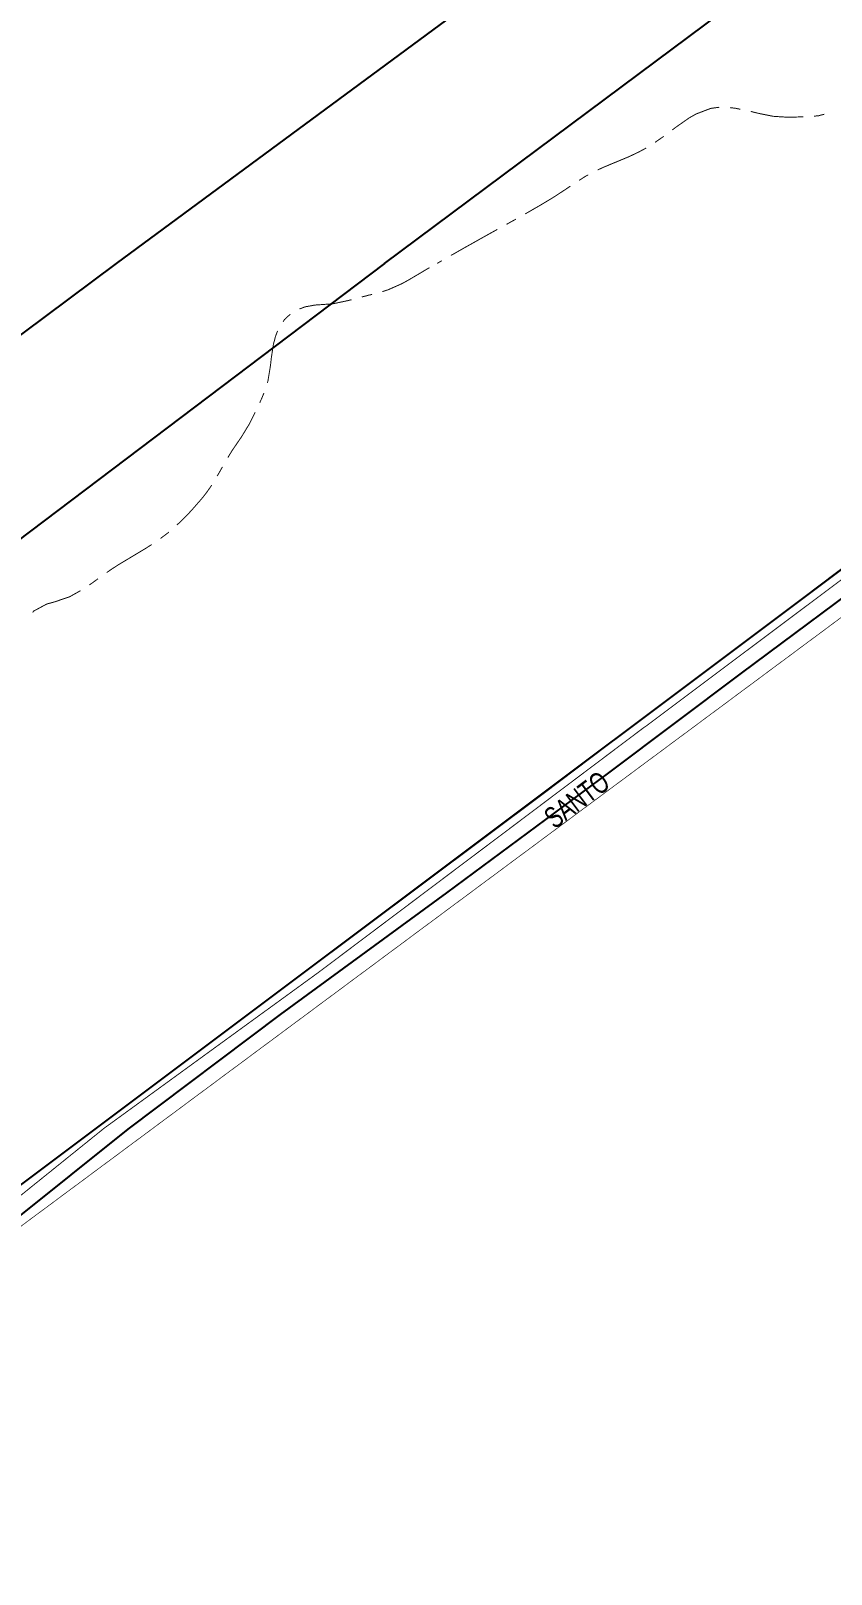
# Model space of a CAD drawing. Extents: x 204381 to 207261, y 4847713 to 4851061.
# Drawn here: x 206226.9 to 206377.6, y 4847713.4 to 4848004 of the extents above; entities that cross this region are included whole.
import ezdxf

# ---------------------------------------------------------------- set-up
doc = ezdxf.new("R2010")
doc.units = 0
doc.header["$LTSCALE"] = 1.5
doc.header["$MEASUREMENT"] = 0
doc.linetypes.add('PHANTOMX2', pattern=[5, 2.5, -0.5, 0.5, -0.5, 0.5, -0.5])
doc.linetypes.add('TRACO_25', pattern=[8, 3, -1, 1, -1, 1, -1])
for name, color, linetype in [('CD-MALHA-LOTES', 40, 'CONTINUOUS'), ('HD-CURSO-INTER', 170, 'CONTINUOUS'), ('LM-LIM-SETOR-FISCAL', 7, 'CONTINUOUS'), ('RU-QUADRAS', 210, 'CONTINUOUS'), ('SV-EIXO-RUA-N-PAV', 6, 'CONTINUOUS'), ('SV-RUA-NAO-PAV-S-GUIA-C-GUIA', 7, 'PHANTOMX2'), ('SV-TXT-RUA-N-PAV-S-GUIA-C-GUIA', 7, 'CONTINUOUS')]:
    doc.layers.add(name, color=color, linetype=linetype)
doc.styles.add('ARIAL', font='ARIAL.TTF')
doc.linetypes.add('Limite', pattern='A,20,-3,[130,ltypeshp.shx,S=6.35,R=0,X=0,Y=0],-3,20', length=46)

msp = doc.modelspace()

# ---------------------------------------------------------------- linework, layer by layer
at = {"layer": 'CD-MALHA-LOTES', "linetype": 'Continuous'}
for points in [[(206243.01, 4847960.25), (206448.55, 4848111.94)], [(206293.48, 4847960.2), (206452.83, 4848078.99)], [(206128.26, 4847874.63), (206243.01, 4847960.25)], [(206293.48, 4847960.2), (206134.55, 4847840.14)], [(206456.34, 4847960.25), (206216.77, 4847780.62)]]:
    msp.add_lwpolyline(points, dxfattribs=at)
at = {"layer": 'HD-CURSO-INTER', "const_width": 0.18, "flags": 128}
for points in [[(206354.9, 4847989.43), (206352.7, 4847988.59)], [(206354.9, 4847989.43), (206352.7, 4847988.59)], [(206355.54, 4847989.52), (206354.9, 4847989.43)], [(206355.54, 4847989.52), (206354.9, 4847989.43)], [(206356.51, 4847989.65), (206355.54, 4847989.52)], [(206356.51, 4847989.65), (206355.54, 4847989.52)], [(206356.53, 4847989.65), (206356.51, 4847989.65)], [(206356.53, 4847989.65), (206356.51, 4847989.65)], [(206359.53, 4847989.47), (206358.53, 4847989.58)], [(206359.53, 4847989.47), (206358.53, 4847989.58)], [(206360.5, 4847989.27), (206359.53, 4847989.47)], [(206360.5, 4847989.27), (206359.53, 4847989.47)], [(206349.28, 4847986.54), (206348.49, 4847985.99)], [(206349.28, 4847986.54), (206348.49, 4847985.99)], [(206350.79, 4847987.6), (206349.28, 4847986.54)], [(206350.79, 4847987.6), (206349.28, 4847986.54)], [(206350.93, 4847987.68), (206350.79, 4847987.6)], [(206350.93, 4847987.68), (206350.79, 4847987.6)], [(206352.11, 4847988.36), (206350.93, 4847987.68)], [(206352.11, 4847988.36), (206350.93, 4847987.68)], [(206352.7, 4847988.59), (206352.11, 4847988.36)], [(206352.7, 4847988.59), (206352.11, 4847988.36)], [(206363.74, 4847988.54), (206362.46, 4847988.86)], [(206363.74, 4847988.54), (206362.46, 4847988.86)], [(206364.41, 4847988.4), (206363.74, 4847988.54)], [(206364.41, 4847988.4), (206363.74, 4847988.54)], [(206366.65, 4847987.95), (206364.41, 4847988.4)], [(206366.65, 4847987.95), (206364.41, 4847988.4)], [(206367.36, 4847987.9), (206366.65, 4847987.95)], [(206367.36, 4847987.9), (206366.65, 4847987.95)], [(206369.26, 4847987.78), (206367.36, 4847987.9)], [(206369.26, 4847987.78), (206367.36, 4847987.9)], [(206369.36, 4847987.78), (206369.26, 4847987.78)], [(206369.36, 4847987.78), (206369.26, 4847987.78)], [(206370.76, 4847987.8), (206369.36, 4847987.78)], [(206370.76, 4847987.8), (206369.36, 4847987.78)], [(206371.36, 4847987.82), (206370.76, 4847987.8)], [(206371.36, 4847987.82), (206370.76, 4847987.8)], [(206372.35, 4847987.86), (206371.36, 4847987.82)], [(206372.35, 4847987.86), (206371.36, 4847987.82)], [(206375.24, 4847988.05), (206374.35, 4847987.97)], [(206375.24, 4847988.05), (206374.35, 4847987.97)], [(206375.34, 4847988.08), (206375.24, 4847988.05)], [(206375.34, 4847988.08), (206375.24, 4847988.05)], [(206376.31, 4847988.34), (206375.34, 4847988.08)], [(206376.31, 4847988.34), (206375.34, 4847988.08)], [(206346.06, 4847984.17), (206344.42, 4847983.03)], [(206346.06, 4847984.17), (206344.42, 4847983.03)], [(206348.49, 4847985.99), (206347.66, 4847985.37)], [(206348.49, 4847985.99), (206347.66, 4847985.37)], [(206340.06, 4847980.6), (206339.55, 4847980.36)], [(206340.06, 4847980.6), (206339.55, 4847980.36)], [(206341.4, 4847981.24), (206340.06, 4847980.6)], [(206341.4, 4847981.24), (206340.06, 4847980.6)], [(206341.85, 4847981.48), (206341.4, 4847981.24)], [(206341.85, 4847981.48), (206341.4, 4847981.24)], [(206342.72, 4847981.96), (206341.85, 4847981.48)], [(206342.72, 4847981.96), (206341.85, 4847981.48)], [(206342.73, 4847981.97), (206342.72, 4847981.96)], [(206342.73, 4847981.97), (206342.72, 4847981.96)], [(206334.88, 4847978.42), (206333.62, 4847977.84)], [(206334.88, 4847978.42), (206333.62, 4847977.84)], [(206335.45, 4847978.65), (206334.88, 4847978.42)], [(206335.45, 4847978.65), (206334.88, 4847978.42)], [(206336.78, 4847979.21), (206335.45, 4847978.65)], [(206336.78, 4847979.21), (206335.45, 4847978.65)], [(206337.3, 4847979.42), (206336.78, 4847979.21)], [(206337.3, 4847979.42), (206336.78, 4847979.21)], [(206339.55, 4847980.36), (206337.3, 4847979.42)], [(206339.55, 4847980.36), (206337.3, 4847979.42)], [(206328.47, 4847974.79), (206327.64, 4847974.23)], [(206328.47, 4847974.79), (206327.64, 4847974.23)], [(206331.33, 4847976.65), (206330.14, 4847975.88)], [(206331.33, 4847976.65), (206330.14, 4847975.88)], [(206331.85, 4847976.92), (206331.33, 4847976.65)], [(206331.85, 4847976.92), (206331.33, 4847976.65)], [(206324.57, 4847972.25), (206323.41, 4847971.56)], [(206324.57, 4847972.25), (206323.41, 4847971.56)], [(206325.12, 4847972.59), (206324.57, 4847972.25)], [(206325.12, 4847972.59), (206324.57, 4847972.25)], [(206325.84, 4847973.04), (206325.12, 4847972.59)], [(206325.84, 4847973.04), (206325.12, 4847972.59)], [(206325.97, 4847973.13), (206325.84, 4847973.04)], [(206325.97, 4847973.13), (206325.84, 4847973.04)], [(206327.57, 4847974.18), (206325.97, 4847973.13)], [(206327.57, 4847974.18), (206325.97, 4847973.13)], [(206327.64, 4847974.23), (206327.57, 4847974.18)], [(206327.64, 4847974.23), (206327.57, 4847974.18)], [(206320.17, 4847969.67), (206319.95, 4847969.55)], [(206320.17, 4847969.67), (206319.95, 4847969.55)], [(206320.82, 4847970.05), (206320.17, 4847969.67)], [(206320.82, 4847970.05), (206320.17, 4847969.67)], [(206322.77, 4847971.17), (206320.82, 4847970.05)], [(206322.77, 4847971.17), (206320.82, 4847970.05)], [(206323.41, 4847971.56), (206322.77, 4847971.17)], [(206323.41, 4847971.56), (206322.77, 4847971.17)], [(206313.83, 4847966.15), (206313.16, 4847965.78)], [(206313.83, 4847966.15), (206313.16, 4847965.78)], [(206314.71, 4847966.64), (206313.83, 4847966.15)], [(206314.71, 4847966.64), (206313.83, 4847966.15)], [(206316.82, 4847967.8), (206316.46, 4847967.6)], [(206316.82, 4847967.8), (206316.46, 4847967.6)], [(206317.34, 4847968.09), (206316.82, 4847967.8)], [(206317.34, 4847968.09), (206316.82, 4847967.8)], [(206318.21, 4847968.57), (206317.34, 4847968.09)], [(206318.21, 4847968.57), (206317.34, 4847968.09)], [(206309.23, 4847963.58), (206307.73, 4847962.73)], [(206309.23, 4847963.58), (206307.73, 4847962.73)], [(206309.47, 4847963.71), (206309.23, 4847963.58)], [(206309.47, 4847963.71), (206309.23, 4847963.58)], [(206310.54, 4847964.31), (206309.47, 4847963.71)], [(206310.54, 4847964.31), (206309.47, 4847963.71)], [(206311.21, 4847964.69), (206310.54, 4847964.31)], [(206311.21, 4847964.69), (206310.54, 4847964.31)], [(206313.16, 4847965.78), (206311.21, 4847964.69)], [(206313.16, 4847965.78), (206311.21, 4847964.69)], [(206303.99, 4847960.59), (206303.39, 4847960.24)], [(206303.99, 4847960.59), (206303.39, 4847960.24)], [(206303.39, 4847960.24), (206303.39, 4847960.24)], [(206303.39, 4847960.24), (206303.39, 4847960.24)], [(206304.26, 4847960.74), (206303.99, 4847960.59)], [(206304.26, 4847960.74), (206303.99, 4847960.59)], [(206306.11, 4847961.81), (206305.99, 4847961.74)], [(206306.11, 4847961.81), (206305.99, 4847961.74)], [(206306.86, 4847962.23), (206306.11, 4847961.81)], [(206306.86, 4847962.23), (206306.11, 4847961.81)], [(206307.42, 4847962.55), (206306.86, 4847962.23)], [(206307.42, 4847962.55), (206306.86, 4847962.23)], [(206307.73, 4847962.73), (206307.42, 4847962.55)], [(206307.73, 4847962.73), (206307.42, 4847962.55)], [(206298.13, 4847957.19), (206299.36, 4847957.92)], [(206299.36, 4847957.92), (206300.12, 4847958.36)], [(206300.12, 4847958.36), (206301.08, 4847958.94)], [(206301.08, 4847958.94), (206301.41, 4847959.14)], [(206301.41, 4847959.14), (206301.95, 4847959.44)], [(206290.44, 4847954.24), (206291.13, 4847954.4)], [(206293.06, 4847954.93), (206294.01, 4847955.22)], [(206294.01, 4847955.22), (206294.08, 4847955.24)], [(206294.08, 4847955.24), (206296.76, 4847956.43)], [(206296.76, 4847956.43), (206296.81, 4847956.46)], [(206296.81, 4847956.46), (206297.64, 4847956.91)], [(206297.64, 4847956.91), (206298.13, 4847957.19)], [(206277.45, 4847951.65), (206278.39, 4847952.01)], [(206278.39, 4847952.01), (206278.46, 4847952.05)], [(206278.46, 4847952.05), (206279.37, 4847952.21)], [(206279.37, 4847952.21), (206280.32, 4847952.39)], [(206280.32, 4847952.39), (206281.35, 4847952.46)], [(206281.35, 4847952.46), (206281.82, 4847952.49)], [(206281.82, 4847952.49), (206283.34, 4847952.61)], [(206283.34, 4847952.61), (206283.78, 4847952.64)], [(206283.78, 4847952.64), (206286.29, 4847953.17)], [(206286.29, 4847953.17), (206286.71, 4847953.26)], [(206286.71, 4847953.26), (206287.26, 4847953.41)], [(206289.19, 4847953.92), (206290.16, 4847954.16)], [(206290.16, 4847954.16), (206290.44, 4847954.24)], [(206274.35, 4847949.23), (206274.63, 4847949.67)], [(206274.63, 4847949.67), (206275.72, 4847950.67)], [(206272.71, 4847945.62), (206272.94, 4847946.51)], [(206272.94, 4847946.51), (206273.33, 4847947.52)], [(206272.16, 4847942.5), (206272.49, 4847944.65)], [(206272.49, 4847944.65), (206272.55, 4847945.02)], [(206272.55, 4847945.02), (206272.71, 4847945.62)], [(206271.51, 4847938.07), (206271.94, 4847940.69)], [(206271.94, 4847940.69), (206271.99, 4847941)], [(206271.99, 4847941), (206272.07, 4847941.68)], [(206272.07, 4847941.68), (206272.16, 4847942.5)], [(206271.4, 4847937.74), (206271.51, 4847938.07)], [(206269.97, 4847934.01), (206270.29, 4847934.7)], [(206270.29, 4847934.7), (206270.77, 4847935.84)], [(206268.02, 4847930.01), (206269.12, 4847932.2)], [(206266.54, 4847927.58), (206267.73, 4847929.54)], [(206267.73, 4847929.54), (206268.02, 4847930.01)], [(206264.84, 4847925.1), (206265.58, 4847926.17)], [(206265.58, 4847926.17), (206265.69, 4847926.34)], [(206265.69, 4847926.34), (206266.14, 4847927)], [(206266.14, 4847927), (206266.54, 4847927.58)], [(206263.95, 4847923.65), (206264.47, 4847924.5)], [(206264.47, 4847924.5), (206264.84, 4847925.1)], [(206261.96, 4847920.18), (206262.46, 4847921.05)], [(206262.46, 4847921.05), (206262.73, 4847921.53)], [(206262.73, 4847921.53), (206262.95, 4847921.92)], [(206259.02, 4847915.9), (206259.77, 4847916.84)], [(206259.77, 4847916.84), (206259.95, 4847917.07)], [(206259.95, 4847917.07), (206260.93, 4847918.47)], [(206257.06, 4847913.66), (206258.5, 4847915.3)], [(206258.5, 4847915.3), (206259.02, 4847915.9)], [(206254.36, 4847910.97), (206254.96, 4847911.5)], [(206254.96, 4847911.5), (206255.81, 4847912.34)], [(206255.81, 4847912.34), (206256.03, 4847912.56)], [(206256.03, 4847912.56), (206256.5, 4847913.06)], [(206256.5, 4847913.06), (206257.06, 4847913.66)], [(206251.27, 4847908.43), (206252.07, 4847909.03)], [(206252.07, 4847909.03), (206252.72, 4847909.52)], [(206252.72, 4847909.52), (206252.86, 4847909.64)], [(206245.36, 4847904.68), (206246.1, 4847905.13)], [(206246.1, 4847905.13), (206247.93, 4847906.23)], [(206247.93, 4847906.23), (206248.55, 4847906.6)], [(206248.55, 4847906.6), (206249.62, 4847907.29)], [(206241.14, 4847902.01), (206241.96, 4847902.57)], [(206241.96, 4847902.57), (206242.16, 4847902.71)], [(206242.16, 4847902.71), (206242.8, 4847903.12)], [(206242.8, 4847903.12), (206243.52, 4847903.59)], [(206243.52, 4847903.59), (206245.36, 4847904.68)], [(206237.88, 4847899.68), (206238.49, 4847900.1)], [(206238.49, 4847900.1), (206239.51, 4847900.84)], [(206229.84, 4847896.08), (206230.69, 4847896.31)], [(206230.69, 4847896.31), (206231.38, 4847896.5)], [(206231.38, 4847896.5), (206233.54, 4847897.24)], [(206233.54, 4847897.24), (206234.23, 4847897.48)], [(206234.23, 4847897.48), (206236.2, 4847898.6)], [(206227.2, 4847894.48), (206227.33, 4847894.72)], [(206227.33, 4847894.72), (206229.73, 4847896.02)], [(206229.73, 4847896.02), (206229.84, 4847896.08)]]:
    msp.add_lwpolyline(points, dxfattribs=at)
at = {"layer": 'LM-LIM-SETOR-FISCAL', "linetype": 'Limite', "ltscale": 0.1, "const_width": 0.13, "flags": 128}
msp.add_lwpolyline([(206960.49, 4848346.74), (206519.68, 4848013.26), (206524.96, 4848001.52), (206186.17, 4847750.07), (206137.65, 4847714.77), (206055.88, 4847783.52), (206022.18, 4847808.19), (206018.12, 4847816.07), (206019.95, 4847830.66), (206053.3, 4847836.03), (206059.06, 4847868.43), (206040.45, 4847926.27), (206039.82, 4847951.17), (206026.44, 4847964.39), (205980.98, 4848000.04), (205948.86, 4848053.95), (205885.79, 4848047.59), (205885.38, 4848100.28), (205758.68, 4848087.81), (205748.41, 4848134.36), (205855.06, 4848144.19), (205857.54, 4848167.98), (205826.48, 4848206.22), (205791.25, 4848260.92), (205756.8, 4848299.01), (205692.97, 4848280.46), (205710.22, 4848439.16), (205051.32, 4848428.57), (204677.84, 4848416.25), (204661.89, 4848420.75), (204677.59, 4848456.68), (204685.73, 4848493.72), (204687.66, 4848576.43), (204676.79, 4848658.68), (204674.85, 4848798.87), (204665.61, 4849337.36), (204658.49, 4849545.69), (204657.02, 4849545.63), (204645.12, 4849704.28), (204643.71, 4849869.24), (204651.14, 4849927.22), (204647.62, 4849990.33), (204636.26, 4850264.54), (204381.83, 4850909.69), (204986.84, 4850806.73), (205140.83, 4850787.35), (205201.03, 4850796.27), (205245.63, 4850823.19), (205310.25, 4850896.98), (205324.08, 4850905.65), (205327.72, 4850908.15), (205339.74, 4850916.46), (205358.28, 4850945.44), (205381.54, 4850978.24), (205458.47, 4851060.64), (205958.1, 4850305), (206256.21, 4850261.19), (206296.36, 4850246.47), (206381.84, 4850187.26), (206402.35, 4850183.32), (206465.45, 4850155.1), (206438.69, 4850087.64), (206416.16, 4850016.08), (206422.43, 4850015.06), (206376.86, 4849879.93), (206318.97, 4849888.04), (206311.32, 4849828.25), (206177.89, 4849842.97), (206161.27, 4849779.77), (206627.66, 4849358.82), (206746.45, 4849445.1), (206955.53, 4849187.19), (207019.34, 4849111.98), (207025.31, 4849104.91), (207033.93, 4849094.44), (207048.4, 4849077.1), (207039.09, 4849069.24), (207026.18, 4849059.14), (207002.58, 4849038.25), (206981.71, 4849023.09), (206966.26, 4849011.39), (206958.44, 4849004.76), (206968.98, 4848989.87), (206978.67, 4848976.02), (207002.49, 4848944.75), (207008.79, 4848936.89), (207034.07, 4848905.39), (207054.15, 4848879.42), (207075.28, 4848852.41), (207089.04, 4848833.89), (207099.68, 4848804.07), (207108.98, 4848791.97), (207114.21, 4848785.08), (207138.58, 4848756.16), (207148.67, 4848740.27), (207162.16, 4848719.72), (207199.66, 4848661.86), (207214.13, 4848640.25), (207233.64, 4848611.27), (207250.42, 4848586.92), (207261.26, 4848571.24), (207169.66, 4848504.88), (207140.72, 4848483.45), (207106.7, 4848455.88), (207093.59, 4848446.09), (207051.18, 4848413.73)], close=True, dxfattribs=at)
at = {"layer": 'RU-QUADRAS', "color": 6, "linetype": 'Continuous', "const_width": 0.18}
msp.add_lwpolyline([(206442.8, 4847950.53), (206323.66, 4847860.54), (206191.74, 4847761.78), (206154.19, 4847734.98), (206135.1, 4847723.15), (206083.35, 4847774.24), (206118.07, 4847818.59), (206116.39, 4847820.89), (206134.55, 4847840.14), (206124.93, 4847853), (206110.18, 4847840.07), (206100.43, 4847854.12), (206102.77, 4847855.91), (206086.44, 4847876.38), (206074.39, 4847882.02), (206039.02, 4847883.12), (206050.45, 4847942.66), (206052.6, 4847946.76), (206035.02, 4847960.25), (206010.65, 4847981.9)], dxfattribs=at)
at = {"layer": 'SV-EIXO-RUA-N-PAV', "flags": 128}
msp.add_lwpolyline([(206466.53, 4847960.23), (206455.57, 4847952.68), (206431.56, 4847935.31), (206408.12, 4847918.64), (206388.35, 4847903.67), (206360.67, 4847883.05), (206335.67, 4847864.27), (206305.17, 4847841.67), (206273.81, 4847818.79), (206245.15, 4847797.19), (206223.68, 4847779.96), (206204.76, 4847765.55), (206194.56, 4847756.31), (206185.4, 4847749), (206174.18, 4847741.59), (206159.97, 4847731.49), (206147.63, 4847722.14), (206134.99, 4847714.04), (206134.03, 4847713.36)], dxfattribs=at)
at = {"layer": 'SV-RUA-NAO-PAV-S-GUIA-C-GUIA', "linetype": 'TRACO_25', "const_width": 0.18, "flags": 128}
msp.add_lwpolyline([(206460.34, 4847960.24), (206427.23, 4847936.42), (206342.51, 4847872.92), (206342.46, 4847872.92), (206314.97, 4847852.23), (206281.24, 4847826.85), (206240.68, 4847797.36), (206219.03, 4847779.92), (206187.59, 4847755.99), (206153.69, 4847732.03), (206138.78, 4847722.21), (206135.09, 4847721.4), (206131.96, 4847722.75), (206129.36, 4847725.77), (206095.18, 4847755.88), (206083.04, 4847763.96), (206067.9, 4847777.42), (206044.3, 4847797.26), (206035.43, 4847803.89), (206029.66, 4847808.11), (206025.62, 4847813.32), (206024.32, 4847819.36), (206022.63, 4847827.77), (206022.73, 4847834.14), (206024.2, 4847844.9), (206025.23, 4847849.18), (206028.42, 4847862.47), (206034.07, 4847877.9), (206037.02, 4847878.49), (206057.06, 4847875.64), (206077.6, 4847871.02), (206082.71, 4847869.64), (206086.15, 4847857.17), (206077.99, 4847844), (206078.88, 4847842.72), (206087.72, 4847855), (206098.82, 4847844.69), (206106.29, 4847836.73), (206109.63, 4847839.38), (206099.31, 4847854.32), (206098.92, 4847859.23), (206084.58, 4847875.44), (206073.96, 4847880.06), (206038.59, 4847882.12), (206035.45, 4847883.3), (206038.29, 4847898.99), (206041.35, 4847911.13), (206043.17, 4847922.15), (206045.37, 4847931.21), (206045.76, 4847938.34), (206045.4, 4847944.75), (206042.58, 4847952.33), (206039.1, 4847956.11), (206035.12, 4847959.17), (206033.85, 4847960.25)], dxfattribs=at)

# ---------------------------------------------------------------- texts
at = {"layer": 'SV-TXT-RUA-N-PAV-S-GUIA-C-GUIA', "style": 'ARIAL', "width": 0.7}
msp.add_text('SANTO', height=4, rotation=37, dxfattribs=at).set_placement((206325.52, 4847853.59))

doc.saveas('drawing.dxf')
